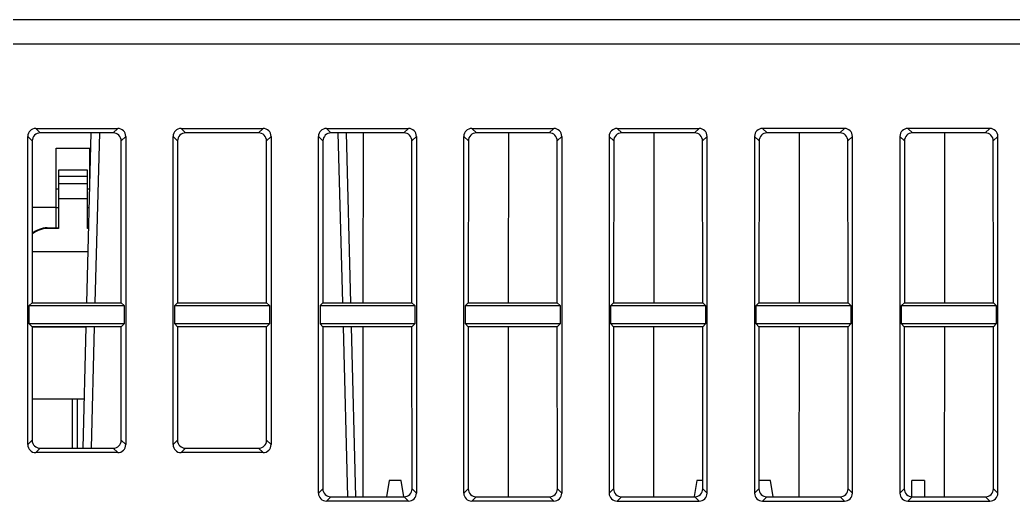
# Model space of a CAD drawing. Header units: millimetres. Extents: x 285 to 860, y 229 to 920.
# Drawn here: x 515.5 to 577, y 339.8 to 369.6 of the extents above; entities that cross this region are included whole.
import ezdxf

# ---------------------------------------------------------------- set-up
doc = ezdxf.new("R2010")
doc.units = ezdxf.units.MM
doc.header["$LTSCALE"] = 6
doc.layers.get('0').update_dxf_attribs({"linetype": 'CONTINUOUS'})

msp = doc.modelspace()

# ---------------------------------------------------------------- linework, layer by layer
for p, q in [((647.582, 369.614), (469.291, 369.614)), ((647.156, 368.114), (468.996, 368.114)), ((516.505, 362.896), (516.785, 362.616)), ((516.505, 362.896), (521.577, 362.896)), ((521.577, 362.896), (521.297, 362.616)), ((525.505, 362.896), (525.785, 362.616)), ((525.505, 362.896), (530.577, 362.896)), ((530.297, 362.616), (530.577, 362.896)), ((534.785, 362.616), (534.505, 362.896)), ((534.505, 362.896), (539.577, 362.896)), ((539.297, 362.616), (539.577, 362.896)), ((543.505, 362.896), (543.785, 362.616)), ((543.505, 362.896), (548.577, 362.896)), ((548.297, 362.616), (548.577, 362.896)), ((552.505, 362.896), (552.785, 362.616)), ((552.505, 362.896), (557.577, 362.896)), ((557.297, 362.616), (557.577, 362.896)), ((561.505, 362.896), (561.785, 362.616)), ((566.577, 362.896), (561.505, 362.896)), ((566.297, 362.616), (566.577, 362.896)), ((575.577, 362.896), (570.505, 362.896)), ((570.505, 362.896), (570.785, 362.616)), ((575.297, 362.616), (575.577, 362.896)), ((516.009, 343.328), (516.009, 362.4)), ((516.009, 362.4), (516.289, 362.12)), ((521.297, 362.616), (516.785, 362.616)), ((519.67, 352.107), (519.945, 362.616)), ((520.445, 362.616), (520.169, 352.107)), ((522.073, 362.4), (521.793, 362.12)), ((522.073, 362.4), (522.073, 343.328)), ((525.009, 343.328), (525.009, 362.4)), ((525.009, 362.4), (525.289, 362.12)), ((530.297, 362.616), (525.785, 362.616)), ((530.793, 362.12), (531.073, 362.4)), ((531.073, 362.4), (531.073, 343.328)), ((534.009, 340.328), (534.009, 362.4)), ((534.289, 362.12), (534.009, 362.4)), ((539.297, 362.616), (534.785, 362.616)), ((535.513, 352.107), (535.238, 362.616)), ((536.013, 352.107), (535.737, 362.616)), ((536.785, 352.107), (536.789, 362.616)), ((539.793, 362.12), (540.073, 362.4)), ((540.073, 362.4), (540.073, 340.328)), ((543.009, 340.328), (543.009, 362.4)), ((543.009, 362.4), (543.289, 362.12)), ((548.297, 362.616), (543.785, 362.616)), ((545.785, 352.107), (545.789, 362.616)), ((548.793, 362.12), (549.073, 362.4)), ((549.073, 362.4), (549.073, 340.328)), ((552.009, 362.4), (552.009, 340.328)), ((552.009, 362.4), (552.289, 362.12)), ((557.297, 362.616), (552.785, 362.616)), ((554.785, 352.107), (554.789, 362.616)), ((557.793, 362.12), (558.073, 362.4)), ((558.073, 340.328), (558.073, 362.4)), ((561.009, 362.4), (561.009, 340.328)), ((561.009, 362.4), (561.289, 362.12)), ((566.297, 362.616), (561.785, 362.616)), ((563.785, 352.107), (563.789, 362.616)), ((566.793, 362.12), (567.073, 362.4)), ((567.073, 340.328), (567.073, 362.4)), ((570.009, 362.4), (570.009, 340.328)), ((570.009, 362.4), (570.289, 362.12)), ((575.297, 362.616), (570.785, 362.616)), ((572.785, 352.107), (572.789, 362.616)), ((575.793, 362.12), (576.073, 362.4)), ((576.073, 340.328), (576.073, 362.4)), ((516.289, 362.12), (516.285, 352.107)), ((517.761, 356.742), (517.761, 361.664)), ((517.761, 361.664), (519.861, 361.664)), ((519.861, 359.419), (519.861, 361.664)), ((521.798, 352.107), (521.793, 362.12)), ((525.289, 362.12), (525.285, 352.107)), ((530.798, 352.107), (530.793, 362.12)), ((534.289, 362.12), (534.285, 352.107)), ((539.798, 352.107), (539.793, 362.12)), ((543.289, 362.12), (543.285, 352.107)), ((548.798, 352.107), (548.793, 362.12)), ((552.289, 362.12), (552.285, 352.107)), ((557.798, 352.107), (557.793, 362.12)), ((561.289, 362.12), (561.285, 352.107)), ((566.798, 352.107), (566.793, 362.12)), ((570.289, 362.12), (570.285, 352.107)), ((575.798, 352.107), (575.793, 362.12)), ((517.911, 360.314), (517.911, 356.699)), ((519.711, 360.314), (517.911, 360.314)), ((517.911, 359.934), (519.711, 359.934)), ((519.711, 356.699), (519.711, 360.314)), ((517.911, 359.478), (519.711, 359.478)), ((517.761, 359.158), (517.911, 359.158)), ((519.711, 358.544), (517.911, 358.544)), ((519.711, 359.158), (519.854, 359.158)), ((516.287, 358.024), (517.761, 358.024)), ((517.761, 358.008), (517.911, 358.008)), ((519.711, 358.008), (519.824, 358.008)), ((517.22, 356.699), (517.22, 356.742)), ((517.22, 356.742), (517.911, 356.742)), ((517.911, 356.699), (517.22, 356.699)), ((519.711, 356.742), (519.791, 356.742)), ((519.79, 356.699), (519.711, 356.699)), ((516.286, 355.288), (519.753, 355.288)), ((516.107, 351.929), (516.285, 352.107)), ((516.107, 350.798), (516.107, 351.929)), ((516.107, 351.929), (521.975, 351.929)), ((516.285, 352.107), (521.798, 352.107)), ((521.798, 352.107), (521.975, 351.929)), ((521.975, 351.929), (521.975, 350.798)), ((525.107, 351.929), (525.285, 352.107)), ((525.107, 350.798), (525.107, 351.929)), ((525.107, 351.929), (530.975, 351.929)), ((525.285, 352.107), (530.798, 352.107)), ((530.798, 352.107), (530.975, 351.929)), ((530.975, 351.929), (530.975, 350.798)), ((534.285, 352.107), (534.107, 351.929)), ((534.107, 351.929), (534.107, 350.798)), ((534.107, 351.929), (539.975, 351.929)), ((534.285, 352.107), (539.798, 352.107)), ((539.798, 352.107), (539.975, 351.929)), ((539.975, 351.929), (539.975, 350.798)), ((543.107, 351.929), (543.285, 352.107)), ((543.107, 350.798), (543.107, 351.929)), ((543.107, 351.929), (548.975, 351.929)), ((543.285, 352.107), (548.798, 352.107)), ((548.798, 352.107), (548.975, 351.929)), ((548.975, 351.929), (548.975, 350.798)), ((552.107, 351.929), (552.285, 352.107)), ((552.107, 350.798), (552.107, 351.929)), ((552.107, 351.929), (557.975, 351.929)), ((552.285, 352.107), (557.798, 352.107)), ((557.798, 352.107), (557.975, 351.929)), ((557.975, 351.929), (557.975, 350.798)), ((561.107, 351.929), (561.285, 352.107)), ((561.107, 350.798), (561.107, 351.929)), ((561.107, 351.929), (566.975, 351.929)), ((561.285, 352.107), (566.798, 352.107)), ((566.798, 352.107), (566.975, 351.929)), ((566.975, 351.929), (566.975, 350.798)), ((570.107, 351.929), (570.285, 352.107)), ((570.107, 350.798), (570.107, 351.929)), ((570.107, 351.929), (575.975, 351.929)), ((570.285, 352.107), (575.798, 352.107)), ((575.798, 352.107), (575.975, 351.929)), ((575.975, 351.929), (575.975, 350.798)), ((516.284, 350.621), (516.107, 350.798)), ((521.975, 350.798), (516.107, 350.798)), ((516.284, 350.621), (516.281, 343.6)), ((521.798, 350.621), (516.284, 350.621)), ((519.63, 350.605), (516.284, 350.605)), ((519.434, 343.103), (519.631, 350.621)), ((520.131, 350.621), (519.934, 343.103)), ((521.975, 350.798), (521.798, 350.621)), ((521.801, 343.6), (521.798, 350.621)), ((525.284, 350.621), (525.107, 350.798)), ((530.975, 350.798), (525.107, 350.798)), ((525.284, 350.621), (525.281, 343.6)), ((530.798, 350.621), (525.284, 350.621)), ((530.975, 350.798), (530.798, 350.621)), ((530.801, 343.6), (530.798, 350.621)), ((534.107, 350.798), (534.284, 350.621)), ((539.975, 350.798), (534.107, 350.798)), ((534.284, 350.621), (534.28, 340.598)), ((539.798, 350.621), (534.284, 350.621)), ((535.827, 340.102), (535.552, 350.621)), ((536.327, 340.102), (536.051, 350.621)), ((536.779, 340.102), (536.784, 350.621)), ((539.975, 350.798), (539.798, 350.621)), ((539.803, 340.598), (539.798, 350.621)), ((543.284, 350.621), (543.107, 350.798)), ((548.975, 350.798), (543.107, 350.798)), ((543.284, 350.621), (543.28, 340.598)), ((548.798, 350.621), (543.284, 350.621)), ((545.779, 340.102), (545.784, 350.621)), ((548.975, 350.798), (548.798, 350.621)), ((548.803, 340.598), (548.798, 350.621)), ((552.284, 350.621), (552.107, 350.798)), ((557.975, 350.798), (552.107, 350.798)), ((552.284, 350.621), (552.28, 340.598)), ((557.798, 350.621), (552.284, 350.621)), ((554.779, 340.102), (554.784, 350.621)), ((557.975, 350.798), (557.798, 350.621)), ((557.803, 340.598), (557.798, 350.621)), ((566.975, 350.798), (561.107, 350.798)), ((561.284, 350.621), (561.107, 350.798)), ((561.284, 350.621), (561.28, 340.598)), ((566.798, 350.621), (561.284, 350.621)), ((563.779, 340.102), (563.784, 350.621)), ((566.975, 350.798), (566.798, 350.621)), ((566.803, 340.598), (566.798, 350.621)), ((575.975, 350.798), (570.107, 350.798)), ((570.284, 350.621), (570.107, 350.798)), ((570.284, 350.621), (570.28, 340.598)), ((575.798, 350.621), (570.284, 350.621)), ((572.779, 340.102), (572.784, 350.621)), ((575.975, 350.798), (575.798, 350.621)), ((575.803, 340.598), (575.798, 350.621)), ((519.513, 346.134), (516.282, 346.134)), ((518.781, 343.103), (518.782, 346.134)), ((519.095, 343.103), (519.096, 346.134)), ((516.281, 343.6), (516.009, 343.328)), ((522.073, 343.328), (521.801, 343.6)), ((525.281, 343.6), (525.009, 343.328)), ((531.073, 343.328), (530.801, 343.6)), ((516.777, 343.103), (516.505, 342.831)), ((521.577, 342.831), (516.505, 342.831)), ((516.777, 343.103), (521.305, 343.103)), ((521.577, 342.831), (521.305, 343.103)), ((525.777, 343.103), (525.505, 342.831)), ((530.577, 342.831), (525.505, 342.831)), ((525.777, 343.103), (530.305, 343.103)), ((530.577, 342.831), (530.305, 343.103)), ((538.386, 341.114), (538.217, 340.102)), ((539.136, 341.114), (538.386, 341.114)), ((539.305, 340.102), (539.136, 341.114)), ((557.436, 341.114), (557.269, 340.108)), ((557.802, 341.114), (557.436, 341.114)), ((561.996, 341.114), (561.28, 341.114)), ((562.165, 340.102), (561.996, 341.114)), ((570.741, 340.102), (570.741, 341.114)), ((571.541, 341.114), (570.741, 341.114)), ((571.541, 341.114), (571.541, 340.102)), ((534.28, 340.598), (534.009, 340.328)), ((534.776, 340.102), (534.505, 339.831)), ((534.776, 340.102), (539.306, 340.102)), ((539.577, 339.831), (539.306, 340.102)), ((540.073, 340.328), (539.803, 340.598)), ((543.28, 340.598), (543.009, 340.328)), ((543.776, 340.102), (543.505, 339.831)), ((543.776, 340.102), (548.306, 340.102)), ((548.306, 340.102), (548.577, 339.831)), ((548.803, 340.598), (549.073, 340.328)), ((552.28, 340.598), (552.009, 340.328)), ((552.776, 340.102), (552.505, 339.831)), ((552.776, 340.102), (557.306, 340.102)), ((557.306, 340.102), (557.577, 339.831)), ((557.803, 340.598), (558.073, 340.328)), ((561.28, 340.598), (561.009, 340.328)), ((561.776, 340.102), (561.505, 339.831)), ((561.776, 340.102), (566.306, 340.102)), ((566.306, 340.102), (566.577, 339.831)), ((566.803, 340.598), (567.073, 340.328)), ((570.28, 340.598), (570.009, 340.328)), ((570.776, 340.102), (570.505, 339.831)), ((570.776, 340.102), (575.306, 340.102)), ((575.306, 340.102), (575.577, 339.831)), ((575.803, 340.598), (576.073, 340.328)), ((539.577, 339.831), (534.505, 339.831)), ((548.577, 339.831), (543.505, 339.831)), ((552.505, 339.831), (557.577, 339.831)), ((561.505, 339.831), (566.577, 339.831)), ((570.505, 339.831), (575.577, 339.831))]:
    msp.add_line(p, q)
msp.add_arc((517.219, 355.325), 1.416, 89.96352, 131.20899)
for centre, major_axis, ratio, start_param, end_param in [((516.512, 362.392), (-0.359, 0.359), 0.985257, -0.777972, 0.777972), ((521.57, 362.392), (0.359, 0.359), 0.985257, -0.777972, 0.777972), ((525.512, 362.392), (-0.359, 0.359), 0.985257, -0.777972, 0.777972), ((530.57, 362.392), (0.359, 0.359), 0.985257, -0.777972, 0.777972), ((534.512, 362.392), (0.359, -0.359), 0.985257, 2.363621, 3.919564), ((539.57, 362.392), (0.359, 0.359), 0.985257, -0.777972, 0.777972), ((543.512, 362.392), (-0.359, 0.359), 0.985257, -0.777972, 0.777972), ((548.57, 362.392), (0.359, 0.359), 0.985257, -0.777972, 0.777972), ((552.512, 362.392), (-0.359, 0.359), 0.985257, -0.777972, 0.777972), ((557.57, 362.392), (0.359, 0.359), 0.985257, -0.777972, 0.777972), ((561.512, 362.392), (-0.359, 0.359), 0.985257, -0.777972, 0.777972), ((566.57, 362.392), (0.359, 0.359), 0.985257, -0.777972, 0.777972), ((570.512, 362.392), (0.359, -0.359), 0.985257, 2.363621, 3.919564), ((575.57, 362.392), (0.359, 0.359), 0.985257, -0.777972, 0.777972), ((516.793, 362.112), (0.364, -0.353), 0.985673, 2.348776, 3.904719), ((521.29, 362.112), (0.364, 0.353), 0.985673, -0.763127, 0.792817), ((525.793, 362.112), (0.364, -0.353), 0.985673, 2.348776, 3.904719), ((530.29, 362.112), (0.364, 0.353), 0.985673, -0.763127, 0.792817), ((534.793, 362.112), (0.364, -0.353), 0.985673, 2.348776, 3.904719), ((539.29, 362.112), (0.364, 0.353), 0.985673, -0.763127, 0.792817), ((543.793, 362.112), (0.364, -0.353), 0.985673, 2.348776, 3.904719), ((548.29, 362.112), (0.364, 0.353), 0.985673, -0.763127, 0.792817), ((552.793, 362.112), (0.364, -0.353), 0.985673, 2.348776, 3.904719), ((557.29, 362.112), (0.364, 0.353), 0.985673, -0.763127, 0.792817), ((561.793, 362.112), (0.364, -0.353), 0.985673, 2.348776, 3.904719), ((566.29, 362.112), (0.364, 0.353), 0.985673, -0.763127, 0.792817), ((570.793, 362.112), (0.364, -0.353), 0.985673, 2.348776, 3.904719), ((575.29, 362.112), (0.364, 0.353), 0.985673, -0.763127, 0.792817), ((517.22, 355.288), (0, 1.411), 0.998521, 0, 0.724966), ((516.512, 343.335), (0.359, 0.359), 0.985257, 2.363621, 3.919564), ((516.785, 343.607), (0.354, 0.364), 0.984828, -3.933589, -2.377646), ((521.297, 343.607), (-0.354, 0.364), 0.984828, -3.905539, -2.349596), ((521.57, 343.335), (0.359, -0.359), 0.985257, -0.777972, 0.777972), ((525.512, 343.335), (0.359, 0.359), 0.985257, 2.363621, 3.919564), ((525.785, 343.607), (0.354, 0.364), 0.984828, -3.933589, -2.377646), ((530.297, 343.607), (-0.354, 0.364), 0.984828, -3.905539, -2.349596), ((530.57, 343.335), (0.359, -0.359), 0.985257, -0.777972, 0.777972), ((534.512, 340.335), (0.359, 0.359), 0.985257, 2.363621, 3.919564), ((534.783, 340.606), (0.354, 0.364), 0.984828, -3.933589, -2.377646), ((539.299, 340.606), (-0.354, 0.364), 0.984828, -3.905539, -2.349596), ((539.57, 340.335), (0.359, -0.359), 0.985257, -0.777972, 0.777972), ((543.512, 340.335), (0.359, 0.359), 0.985257, 2.363621, 3.919564), ((543.783, 340.606), (0.354, 0.364), 0.984828, -3.933589, -2.377646), ((548.299, 340.606), (-0.354, 0.364), 0.984828, -3.905539, -2.349596), ((548.57, 340.335), (0.359, -0.359), 0.985257, -0.777972, 0.777972), ((552.512, 340.335), (0.359, 0.359), 0.985257, 2.363621, 3.919564), ((552.783, 340.606), (0.354, 0.364), 0.984828, -3.933589, -2.377646), ((557.299, 340.606), (-0.354, 0.364), 0.984828, -3.905539, -2.349596), ((557.57, 340.335), (0.359, -0.359), 0.985257, -0.777972, 0.777972), ((561.512, 340.335), (0.359, 0.359), 0.985257, 2.363621, 3.919564), ((561.783, 340.606), (0.354, 0.364), 0.984828, -3.933589, -2.377646), ((566.299, 340.606), (-0.354, 0.364), 0.984828, -3.905539, -2.349596), ((566.57, 340.335), (0.359, -0.359), 0.985257, -0.777972, 0.777972), ((570.512, 340.335), (0.359, 0.359), 0.985257, 2.363621, 3.919564), ((570.783, 340.606), (0.354, 0.364), 0.984828, -3.933589, -2.377646), ((575.299, 340.606), (-0.354, 0.364), 0.984828, -3.905539, -2.349596), ((575.57, 340.335), (0.359, -0.359), 0.985257, -0.777972, 0.777972)]:
    msp.add_ellipse(centre, major_axis=major_axis, ratio=ratio, start_param=start_param, end_param=end_param)

doc.saveas('drawing.dxf')
